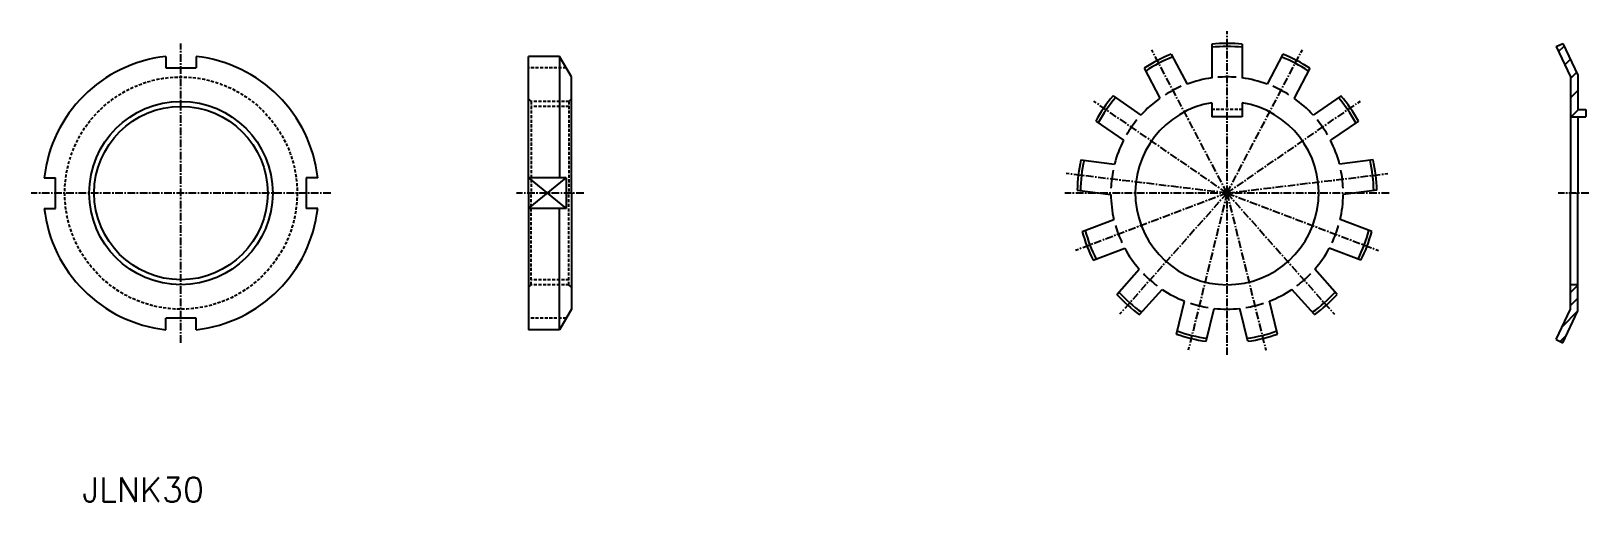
# Model space of a CAD drawing. Extents: x -20276 to -19844, y 30600 to 43396.
# Drawn here: x -20275.8 to -20021, y 37439.1 to 37516.1 of the extents above; entities outside this region: 3.
import ezdxf
from ezdxf.enums import TextEntityAlignment as Align

# ---------------------------------------------------------------- set-up
doc = ezdxf.new("R2010")
doc.units = 0
doc.header["$PDMODE"] = 1
doc.linetypes.add('CENTER', pattern=[2, 1.25, -0.25, 0.25, -0.25])
doc.linetypes.add('DASHED', pattern=[0.75, 0.5, -0.25])
doc.layers.get('0').update_dxf_attribs({"linetype": 'CONTINUOUS'})
doc.layers.add('CENTER', color=1, linetype='CENTER')
doc.styles.add('MISUMI', font='txt.shx')

# ---------------------------------------------------------------- blocks, each defined once
blk = doc.blocks.new('*X0')
at = {"color": 0, "linetype": 'CONTINUOUS'}
for p, q in [((-20025.99, 37512.8), (-20025.08, 37513.7)), ((-20024.97, 37510.63), (-20024.07, 37511.53)), ((-20024.05, 37508.38), (-20023.06, 37509.36)), ((-20024.05, 37505.2), (-20022.85, 37506.4)), ((-20023.92, 37502.14), (-20022.72, 37503.34))]:
    blk.add_line(p, q, dxfattribs=at)
blk = doc.blocks.new('*X1')
at = {"color": 0, "linetype": 'CONTINUOUS'}
for p, q in [((-20024.05, 37473.38), (-20022.85, 37474.58)), ((-20024.05, 37471.25), (-20022.85, 37472.45)), ((-20025.36, 37467.82), (-20022.88, 37470.3)), ((-20025.72, 37465.34), (-20024.74, 37466.32))]:
    blk.add_line(p, q, dxfattribs=at)

msp = doc.modelspace()

# ---------------------------------------------------------------- linework, layer by layer
at = {"color": 7, "linetype": 'CONTINUOUS'}
for p, q in [((-20019.2, 43396.18), (-20019.2, 43396.18)), ((-20019.2, 43395.72), (-20019.2, 43395.72)), ((-20082.72, 37514.01), (-20082.72, 37508.47)), ((-20077.72, 37514.01), (-20077.72, 37508.47)), ((-20026.37, 37513.63), (-20025.29, 37514.14)), ((-20026.37, 37513.63), (-20024.05, 37508.64)), ((-20025.29, 37514.14), (-20022.85, 37508.91)), ((-20253.8, 37512), (-20253.8, 37510.14)), ((-20248.8, 37512), (-20248.8, 37510.14)), ((-20194.44, 37489.64), (-20194.44, 37512)), ((-20189.38, 37512), (-20194.44, 37512)), ((-20187.44, 37508.64), (-20189.38, 37512)), ((-20189.38, 37512), (-20189.38, 37492.14)), ((-20089.33, 37512.38), (-20086.76, 37507.48)), ((-20071.11, 37512.38), (-20073.68, 37507.48)), ((-20253.8, 37510.14), (-20248.8, 37510.14)), ((-20187.44, 37489.64), (-20187.44, 37508.64)), ((-20093.76, 37510.06), (-20091.19, 37505.16)), ((-20066.68, 37510.06), (-20069.25, 37505.16)), ((-20024.05, 37508.64), (-20024.05, 37489.64)), ((-20022.85, 37508.91), (-20022.85, 37503.34)), ((-20098.86, 37505.54), (-20094.3, 37502.4)), ((-20061.58, 37505.54), (-20066.14, 37502.4)), ((-20082.72, 37504.43), (-20082.72, 37502.14)), ((-20077.72, 37504.43), (-20077.72, 37502.14)), ((-20022.85, 37503.34), (-20021.55, 37503.34)), ((-20021.55, 37503.34), (-20021.55, 37502.14)), ((-20101.7, 37501.43), (-20097.14, 37498.28)), ((-20077.72, 37502.14), (-20082.72, 37502.14)), ((-20058.74, 37501.43), (-20063.3, 37498.28)), ((-20024.05, 37502.14), (-20021.55, 37502.14)), ((-20022.85, 37502.14), (-20022.85, 37489.64)), ((-20104.11, 37495.06), (-20098.62, 37494.39)), ((-20056.33, 37495.06), (-20061.82, 37494.39)), ((-20273.66, 37492.14), (-20271.8, 37492.14)), ((-20271.8, 37487.14), (-20271.8, 37492.14)), ((-20228.94, 37492.14), (-20230.8, 37492.14)), ((-20230.8, 37492.14), (-20230.8, 37487.14)), ((-20188.31, 37492.14), (-20194.44, 37492.14)), ((-20188.31, 37492.14), (-20188.31, 37487.14)), ((-20104.72, 37490.1), (-20099.22, 37489.43)), ((-20055.72, 37490.1), (-20061.22, 37489.43)), ((-20194.44, 37489.64), (-20194.44, 37467.28)), ((-20187.44, 37489.64), (-20187.44, 37470.64)), ((-20024.05, 37470.64), (-20024.05, 37489.64)), ((-20022.85, 37470.37), (-20022.85, 37489.64)), ((-20273.66, 37487.14), (-20271.8, 37487.14)), ((-20228.94, 37487.14), (-20230.8, 37487.14)), ((-20188.31, 37487.14), (-20194.44, 37487.14)), ((-20189.38, 37467.28), (-20189.38, 37487.14)), ((-20103.89, 37483.34), (-20098.72, 37485.3)), ((-20056.54, 37483.34), (-20061.72, 37485.3)), ((-20102.12, 37478.66), (-20096.94, 37480.62)), ((-20058.32, 37478.66), (-20063.5, 37480.62)), ((-20098.25, 37473.06), (-20094.58, 37477.2)), ((-20062.19, 37473.06), (-20065.86, 37477.2)), ((-20022.85, 37474.64), (-20024.05, 37474.64)), ((-20094.51, 37469.74), (-20090.84, 37473.88)), ((-20065.93, 37469.74), (-20069.6, 37473.88)), ((-20187.44, 37470.64), (-20189.38, 37467.28)), ((-20088.48, 37466.57), (-20087.15, 37471.95)), ((-20083.62, 37465.38), (-20082.3, 37470.75)), ((-20076.81, 37465.38), (-20078.14, 37470.75)), ((-20071.96, 37466.57), (-20073.28, 37471.95)), ((-20026.37, 37465.65), (-20024.05, 37470.64)), ((-20025.29, 37465.14), (-20022.85, 37470.37)), ((-20253.8, 37467.28), (-20253.8, 37469.14)), ((-20248.8, 37469.14), (-20253.8, 37469.14)), ((-20248.8, 37467.28), (-20248.8, 37469.14)), ((-20189.38, 37467.28), (-20194.44, 37467.28)), ((-20026.37, 37465.65), (-20025.29, 37465.14))]:
    msp.add_line(p, q, dxfattribs=at)
at = {"color": 3, "linetype": 'DASHED'}
for p, q in [((-20188.31, 37510.14), (-20194.44, 37510.14)), ((-20194.44, 37505.04), (-20194.04, 37504.64)), ((-20187.84, 37504.64), (-20194.04, 37504.64)), ((-20194.04, 37504.64), (-20194.04, 37489.64)), ((-20187.84, 37503.83), (-20194.04, 37503.83)), ((-20187.44, 37505.04), (-20187.84, 37504.64)), ((-20187.84, 37504.64), (-20187.84, 37489.64)), ((-20077.72, 37503.34), (-20082.72, 37503.34)), ((-20194.04, 37474.64), (-20194.04, 37489.64)), ((-20187.84, 37474.64), (-20187.84, 37489.64)), ((-20194.44, 37474.24), (-20194.04, 37474.64)), ((-20187.84, 37475.45), (-20194.04, 37475.45)), ((-20187.84, 37474.64), (-20194.04, 37474.64)), ((-20187.44, 37474.24), (-20187.84, 37474.64)), ((-20188.31, 37469.14), (-20194.44, 37469.14))]:
    msp.add_line(p, q, dxfattribs=at)
at = {"color": 3, "linetype": 'CONTINUOUS'}
for p, q in [((-20194.44, 37492.14), (-20188.31, 37487.14)), ((-20194.44, 37487.14), (-20188.31, 37492.14))]:
    msp.add_line(p, q, dxfattribs=at)
at = {"color": 3, "linetype": 'DASHED'}
msp.add_circle((-20251.3, 37489.64), 19, dxfattribs=at)
at = {"color": 3, "linetype": 'CONTINUOUS'}
msp.add_circle((-20251.3, 37489.64), 15, dxfattribs=at)
at = {"color": 7, "linetype": 'CONTINUOUS'}
msp.add_circle((-20251.3, 37489.64), 14.19, dxfattribs=at)
for centre, radius, start, end in [((-20080.22, 37489.64), 24.5, 84.1433, 95.8567), ((-20080.22, 37489.64), 23.99, 84.0191, 95.9809), ((-20251.3, 37489.64), 22.5, 96.3794, 173.6206), ((-20251.3, 37489.64), 22.5, 6.3794, 83.6206), ((-20080.22, 37489.64), 24.5, 111.8356, 123.549), ((-20080.22, 37489.64), 23.99, 111.7114, 123.6733), ((-20080.22, 37489.64), 23.99, 56.3267, 68.2886), ((-20080.22, 37489.64), 24.5, 56.451, 68.1644), ((-20080.22, 37489.64), 19, 97.5608, 110.1315), ((-20080.22, 37489.64), 19, 97.5608, 110.1315), ((-20080.22, 37489.64), 19, 97.5608, 110.1315), ((-20080.22, 37489.64), 19, 97.5608, 110.1315), ((-20080.22, 37489.64), 19, 85.4719, 94.5281), ((-20080.22, 37489.64), 19, 69.8685, 82.4392), ((-20080.22, 37489.64), 19, 69.8685, 82.4392), ((-20080.22, 37489.64), 19, 69.8685, 82.4392), ((-20080.22, 37489.64), 19, 69.8685, 82.4392), ((-20080.22, 37489.64), 24.5, 139.5279, 151.2413), ((-20080.22, 37489.64), 23.99, 139.4037, 151.3656), ((-20080.22, 37489.64), 19, 125.2532, 137.8238), ((-20080.22, 37489.64), 19, 125.2532, 137.8238), ((-20080.22, 37489.64), 19, 125.2532, 137.8238), ((-20080.22, 37489.64), 19, 125.2532, 137.8238), ((-20080.22, 37489.64), 19, 113.1642, 122.2204), ((-20080.22, 37489.64), 19, 57.7796, 66.8358), ((-20080.22, 37489.64), 19, 42.1762, 54.7468), ((-20080.22, 37489.64), 19, 42.1762, 54.7468), ((-20080.22, 37489.64), 19, 42.1762, 54.7468), ((-20080.22, 37489.64), 19, 42.1762, 54.7468), ((-20080.22, 37489.64), 23.99, 28.6344, 40.5963), ((-20080.22, 37489.64), 24.5, 28.7587, 40.4721), ((-20080.22, 37489.64), 15, 99.5941, 80.4059), ((-20080.22, 37489.64), 19, 140.8566, 149.9127), ((-20080.22, 37489.64), 19, 30.0873, 39.1434), ((-20080.22, 37489.64), 19, 152.9455, 165.5161), ((-20080.22, 37489.64), 19, 152.9455, 165.5161), ((-20080.22, 37489.64), 19, 152.9455, 165.5161), ((-20080.22, 37489.64), 19, 152.9455, 165.5161), ((-20080.22, 37489.64), 19, 14.4839, 27.0545), ((-20080.22, 37489.64), 19, 14.4839, 27.0545), ((-20080.22, 37489.64), 19, 14.4839, 27.0545), ((-20080.22, 37489.64), 19, 14.4839, 27.0545), ((-20080.22, 37489.64), 24.5, 167.2202, 178.9336), ((-20080.22, 37489.64), 23.99, 167.096, 179.0579), ((-20080.22, 37489.64), 23.99, 0.9421, 12.904), ((-20080.22, 37489.64), 24.5, 1.0664, 12.7798), ((-20080.22, 37489.64), 19, 168.5489, 177.605), ((-20080.22, 37489.64), 19, 2.395, 11.4511), ((-20080.22, 37489.64), 19, 180.6378, 193.2084), ((-20080.22, 37489.64), 19, 180.6378, 193.2084), ((-20080.22, 37489.64), 19, 180.6378, 193.2084), ((-20080.22, 37489.64), 19, 180.6378, 193.2084), ((-20080.22, 37489.64), 19, 346.7916, 359.3622), ((-20080.22, 37489.64), 19, 346.7916, 359.3622), ((-20080.22, 37489.64), 19, 346.7916, 359.3622), ((-20080.22, 37489.64), 19, 346.7916, 359.3622), ((-20251.3, 37489.64), 22.5, 186.3794, 263.6206), ((-20251.3, 37489.64), 22.5, 276.3794, 353.6206), ((-20080.22, 37489.64), 24.5, 194.9125, 206.6259), ((-20080.22, 37489.64), 23.99, 194.7883, 206.7502), ((-20080.22, 37489.64), 19, 196.2412, 205.2973), ((-20080.22, 37489.64), 19, 334.7027, 343.7588), ((-20080.22, 37489.64), 23.99, 333.2498, 345.2117), ((-20080.22, 37489.64), 24.5, 333.3741, 345.0875), ((-20080.22, 37489.64), 19, 208.3301, 220.9007), ((-20080.22, 37489.64), 19, 208.3301, 220.9007), ((-20080.22, 37489.64), 19, 208.3301, 220.9007), ((-20080.22, 37489.64), 19, 208.3301, 220.9007), ((-20080.22, 37489.64), 19, 319.0993, 331.6699), ((-20080.22, 37489.64), 19, 319.0993, 331.6699), ((-20080.22, 37489.64), 19, 319.0993, 331.6699), ((-20080.22, 37489.64), 19, 319.0993, 331.6699), ((-20080.22, 37489.64), 19, 223.9335, 232.9896), ((-20080.22, 37489.64), 19, 307.0104, 316.0665), ((-20080.22, 37489.64), 24.5, 222.6048, 234.3182), ((-20080.22, 37489.64), 23.99, 222.4806, 234.4425), ((-20080.22, 37489.64), 19, 236.0224, 248.593), ((-20080.22, 37489.64), 19, 236.0224, 248.593), ((-20080.22, 37489.64), 19, 236.0224, 248.593), ((-20080.22, 37489.64), 19, 236.0224, 248.593), ((-20080.22, 37489.64), 19, 291.407, 303.9776), ((-20080.22, 37489.64), 19, 291.407, 303.9776), ((-20080.22, 37489.64), 19, 291.407, 303.9776), ((-20080.22, 37489.64), 19, 291.407, 303.9776), ((-20080.22, 37489.64), 23.99, 305.5575, 317.5194), ((-20080.22, 37489.64), 24.5, 305.6818, 317.3952), ((-20080.22, 37489.64), 19, 251.6258, 260.6819), ((-20080.22, 37489.64), 19, 263.7147, 276.2853), ((-20080.22, 37489.64), 19, 263.7147, 276.2853), ((-20080.22, 37489.64), 19, 263.7147, 276.2853), ((-20080.22, 37489.64), 19, 263.7147, 276.2853), ((-20080.22, 37489.64), 19, 279.3181, 288.3742), ((-20080.22, 37489.64), 23.99, 250.1729, 262.1348), ((-20080.22, 37489.64), 23.99, 277.8652, 289.8271), ((-20080.22, 37489.64), 24.5, 250.2971, 262.0105), ((-20080.22, 37489.64), 24.5, 277.9895, 289.7029)]:
    msp.add_arc(centre, radius, start, end, dxfattribs=at)
msp.add_point((-19844.35, 30599.58), dxfattribs=at)
at = {"layer": 'CENTER', "color": 1, "linetype": 'CENTER'}
for p, q in [((-20080.22, 37489.64), (-20080.22, 37516.14)), ((-20251.3, 37465.14), (-20251.3, 37514.14)), ((-20080.22, 37489.64), (-20092.53, 37513.1)), ((-20080.22, 37489.64), (-20067.9, 37513.1)), ((-20080.22, 37489.64), (-20102.03, 37504.69)), ((-20080.22, 37489.64), (-20058.41, 37504.69)), ((-20080.22, 37489.64), (-20106.53, 37492.83)), ((-20080.22, 37489.64), (-20053.91, 37492.83)), ((-20226.8, 37489.64), (-20275.8, 37489.64)), ((-20185.44, 37489.64), (-20196.44, 37489.64)), ((-20053.72, 37489.64), (-20106.72, 37489.64)), ((-20080.22, 37489.64), (-20105, 37480.24)), ((-20080.22, 37489.64), (-20097.79, 37469.8)), ((-20080.22, 37489.64), (-20086.56, 37463.91)), ((-20080.22, 37463.14), (-20080.22, 37489.64)), ((-20080.22, 37489.64), (-20073.88, 37463.91)), ((-20080.22, 37489.64), (-20062.65, 37469.8)), ((-20080.22, 37489.64), (-20055.44, 37480.24)), ((-20021.05, 37489.64), (-20026.05, 37489.64))]:
    msp.add_line(p, q, dxfattribs=at)

# ---------------------------------------------------------------- block references
at = {"color": 3, "linetype": 'CONTINUOUS'}
for name in ['*X0', '*X1']:
    msp.add_blockref(name, (0, 0), dxfattribs=at)

# ---------------------------------------------------------------- texts
at = {"color": 7, "linetype": 'CONTINUOUS', "style": 'MISUMI'}
msp.add_text('JLNK30', height=4, dxfattribs=at).set_placement((-20257.48, 37439.1), align=Align.CENTER)

doc.saveas('drawing.dxf')
